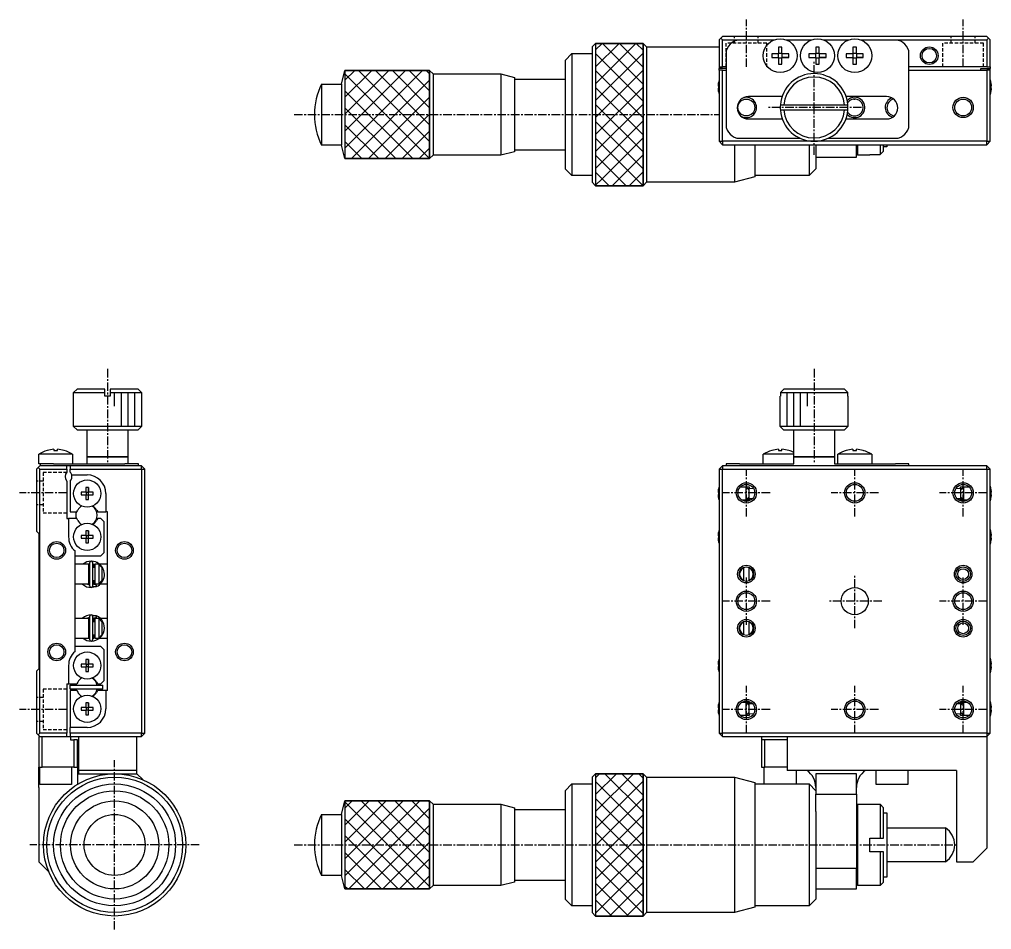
# Model space of a CAD drawing. Extents: x 512 to 818, y 63 to 277.
# Drawn here: x 511.8 to 655.3, y 142.8 to 277.2 of the extents above; entities that cross this region are included whole.
import ezdxf

# ---------------------------------------------------------------- set-up
doc = ezdxf.new("R2010")
doc.units = 0
doc.linetypes.add('CENTER', pattern=[2, 1.25, -0.25, 0.25, -0.25])
doc.linetypes.add('DASHED', pattern=[0.75, 0.5, -0.25])
doc.layers.get('0').update_dxf_attribs({"linetype": 'CONTINUOUS'})
doc.layers.add('CENTER', color=1, linetype='CENTER')

msp = doc.modelspace()

# ---------------------------------------------------------------- linework, layer by layer
at = {"color": 7, "linetype": 'CONTINUOUS'}
for p, q in [((615.4, 274.47), (615.15, 274.22)), ((615.15, 274.22), (615.15, 270.22)), ((615.4, 274.47), (615.65, 274.72)), ((615.65, 274.22), (615.4, 274.47)), ((654.65, 274.72), (615.65, 274.72)), ((615.65, 274.22), (623.3, 274.22)), ((615.65, 270.22), (615.65, 274.22)), ((623.17, 274.17), (618.15, 274.17)), ((625.01, 274.22), (628.8, 274.22)), ((628.67, 274.17), (625.13, 274.17)), ((630.51, 274.22), (634.3, 274.22)), ((634.17, 274.17), (630.63, 274.17)), ((636.01, 274.22), (654.65, 274.22)), ((641.15, 274.17), (636.13, 274.17)), ((654.9, 274.47), (654.65, 274.72)), ((654.9, 274.47), (654.65, 274.22)), ((654.65, 274.22), (654.65, 270.22)), ((655.15, 274.22), (654.9, 274.47)), ((655.15, 270.22), (655.15, 274.22)), ((596.4, 273.17), (596.9, 273.67)), ((596.4, 273.17), (596.4, 253.17)), ((603.9, 273.67), (604.4, 273.17)), ((604.4, 273.17), (604.4, 253.17)), ((604.4, 273.17), (615.15, 273.17)), ((623.89, 273.13), (623.89, 272.13)), ((624.41, 273.13), (623.89, 273.13)), ((624.41, 272.13), (624.41, 273.13)), ((629.39, 273.13), (629.39, 272.13)), ((629.91, 273.13), (629.39, 273.13)), ((629.91, 272.13), (629.91, 273.13)), ((634.89, 273.13), (634.89, 272.13)), ((635.41, 273.13), (634.89, 273.13)), ((635.41, 272.13), (635.41, 273.13)), ((592.4, 271.17), (593.4, 272.17)), ((593.4, 272.17), (593.4, 254.17)), ((593.4, 272.17), (596.4, 272.17)), ((616.15, 272.17), (616.15, 261.67)), ((622.89, 272.13), (622.89, 271.61)), ((623.89, 272.13), (622.89, 272.13)), ((622.89, 271.61), (623.89, 271.61)), ((622.89, 271.61), (623.85, 271.61)), ((623.85, 272.13), (623.85, 271.61)), ((623.85, 271.61), (623.89, 271.61)), ((624.41, 272.17), (623.89, 272.17)), ((623.89, 271.61), (623.89, 270.61)), ((623.89, 271.57), (624.41, 271.57)), ((625.41, 272.13), (624.41, 272.13)), ((624.41, 271.61), (625.41, 271.61)), ((624.41, 270.61), (624.41, 271.61)), ((624.41, 271.61), (624.45, 271.61)), ((624.45, 271.61), (624.45, 272.13)), ((625.41, 271.61), (624.45, 271.61)), ((625.41, 271.61), (625.41, 272.13)), ((628.39, 272.13), (628.39, 271.61)), ((629.39, 272.13), (628.39, 272.13)), ((628.39, 271.61), (629.39, 271.61)), ((628.39, 271.61), (629.35, 271.61)), ((629.35, 272.13), (629.35, 271.61)), ((629.35, 271.61), (629.39, 271.61)), ((629.91, 272.17), (629.39, 272.17)), ((629.39, 271.61), (629.39, 270.61)), ((629.39, 271.57), (629.91, 271.57)), ((630.91, 272.13), (629.91, 272.13)), ((629.91, 271.61), (630.91, 271.61)), ((629.91, 270.61), (629.91, 271.61)), ((629.91, 271.61), (629.95, 271.61)), ((629.95, 271.61), (629.95, 272.13)), ((630.91, 271.61), (629.95, 271.61)), ((630.91, 271.61), (630.91, 272.13)), ((633.89, 272.13), (633.89, 271.61)), ((634.89, 272.13), (633.89, 272.13)), ((633.89, 271.61), (634.89, 271.61)), ((633.89, 271.61), (634.85, 271.61)), ((634.85, 272.13), (634.85, 271.61)), ((634.85, 271.61), (634.89, 271.61)), ((635.41, 272.17), (634.89, 272.17)), ((634.89, 271.61), (634.89, 270.61)), ((634.89, 271.57), (635.41, 271.57)), ((636.41, 272.13), (635.41, 272.13)), ((635.41, 271.61), (636.41, 271.61)), ((635.41, 270.61), (635.41, 271.61)), ((635.41, 271.61), (635.45, 271.61)), ((635.45, 271.61), (635.45, 272.13)), ((636.41, 271.61), (635.45, 271.61)), ((636.41, 271.61), (636.41, 272.13)), ((643.15, 261.67), (643.15, 272.17)), ((592.4, 271.17), (592.4, 255.17)), ((615.15, 270.22), (615.65, 270.22)), ((615.15, 270.22), (615.15, 269.97)), ((616.15, 269.97), (615.15, 269.97)), ((615.15, 269.72), (615.15, 269.97)), ((616.15, 270.22), (615.65, 270.22)), ((623.89, 270.61), (624.41, 270.61)), ((629.39, 270.61), (629.91, 270.61)), ((634.89, 270.61), (635.41, 270.61)), ((654.65, 270.22), (643.15, 270.22)), ((653.75, 269.97), (655.15, 269.97)), ((653.75, 269.72), (653.75, 269.97)), ((654.65, 270.22), (655.15, 270.22)), ((655.15, 270.22), (655.15, 269.97)), ((655.15, 269.72), (655.15, 269.97)), ((559.4, 267.67), (559.9, 269.67)), ((572.4, 269.67), (572.9, 269.17)), ((572.9, 269.17), (572.9, 257.17)), ((572.9, 269.17), (582.9, 269.17)), ((582.9, 269.17), (582.9, 257.17)), ((582.9, 269.17), (584.9, 268.67)), ((584.9, 268.67), (584.9, 257.67)), ((584.9, 268.42), (592.4, 268.42)), ((615.15, 269.72), (615.15, 259.22)), ((615.65, 269.72), (615.15, 269.72)), ((615.65, 269.72), (616.15, 269.72)), ((615.65, 259.22), (615.65, 269.72)), ((643.15, 269.72), (654.65, 269.72)), ((654.65, 269.72), (654.65, 259.22)), ((655.15, 269.72), (654.65, 269.72)), ((655.15, 259.22), (655.15, 269.72)), ((556.42, 267.67), (556.42, 258.67)), ((556.42, 267.67), (559.4, 267.67)), ((559.4, 267.67), (559.4, 258.67)), ((615.08, 267.4), (614.96, 267.4)), ((614.96, 267.04), (615.08, 267.04)), ((615.08, 268.11), (615.08, 268.11)), ((615.08, 267.04), (615.08, 267.4)), ((655.23, 268.11), (655.22, 268.11)), ((655.22, 267.4), (655.22, 267.04)), ((655.34, 267.4), (655.22, 267.4)), ((655.22, 267.04), (655.34, 267.04)), ((615.08, 266.33), (615.08, 266.34)), ((624.42, 265.82), (619.45, 265.82)), ((639.85, 265.82), (633.89, 265.82)), ((655.22, 266.34), (655.23, 266.33)), ((624.17, 264.62), (624.67, 264.62)), ((624.67, 264.62), (633.64, 264.62)), ((633.64, 264.62), (634.14, 264.62)), ((624.67, 263.82), (624.17, 263.82)), ((633.64, 263.82), (624.67, 263.82)), ((634.14, 263.82), (633.64, 263.82)), ((619.45, 262.52), (624.45, 262.52)), ((633.86, 262.52), (639.85, 262.52)), ((559.4, 258.67), (556.42, 258.67)), ((559.9, 256.67), (559.4, 258.67)), ((615.15, 259.22), (615.65, 258.72)), ((615.15, 259.22), (615.65, 259.22)), ((629.15, 259.22), (615.65, 259.22)), ((615.65, 259.22), (615.65, 258.72)), ((615.65, 258.72), (654.65, 258.72)), ((617.4, 258.72), (617.4, 253.17)), ((618.15, 259.67), (627.08, 259.67)), ((620.4, 258.72), (620.4, 253.97)), ((628.4, 258.72), (628.4, 254.17)), ((654.65, 259.22), (629.15, 259.22)), ((629.4, 258.72), (629.4, 256.87)), ((631.23, 259.67), (641.15, 259.67)), ((635.4, 256.87), (635.4, 258.72)), ((635.6, 257.17), (635.6, 258.72)), ((638.9, 258.72), (638.9, 257.26)), ((639.4, 257.76), (639.4, 258.72)), ((639.9, 258.42), (639.4, 258.42)), ((639.9, 258.72), (639.9, 258.42)), ((654.65, 259.22), (655.15, 259.22)), ((654.65, 258.72), (655.15, 259.22)), ((654.65, 258.72), (654.65, 259.22)), ((572.9, 257.17), (572.4, 256.67)), ((582.9, 257.17), (572.9, 257.17)), ((584.9, 257.67), (582.9, 257.17)), ((592.4, 257.92), (584.9, 257.92)), ((629.4, 256.87), (635.4, 256.87)), ((629.4, 256.87), (629.4, 255.17)), ((635.6, 257.17), (635.4, 257.37)), ((637.4, 257.17), (635.6, 257.17)), ((637.4, 257.17), (637.4, 257.26)), ((637.4, 257.26), (638.9, 257.26)), ((638.9, 257.26), (639.4, 257.76)), ((593.4, 254.17), (592.4, 255.17)), ((596.4, 254.17), (593.4, 254.17)), ((628.4, 254.17), (620.4, 254.17)), ((629.4, 255.17), (628.4, 254.17)), ((596.9, 252.67), (596.4, 253.17)), ((604.4, 253.17), (603.9, 252.67)), ((617.4, 253.17), (604.4, 253.17)), ((620.4, 253.97), (617.4, 253.17)), ((519.85, 222.1), (520.35, 222.6)), ((524.45, 222.6), (520.35, 222.6)), ((524.45, 222.1), (524.45, 222.6)), ((529.35, 222.6), (525.25, 222.6)), ((525.25, 222.6), (525.25, 222.1)), ((529.35, 222.6), (529.85, 222.1)), ((624.67, 222.6), (624.17, 222.1)), ((633.64, 222.6), (624.67, 222.6)), ((634.14, 222.1), (633.64, 222.6)), ((519.85, 222.1), (524.45, 222.1)), ((519.85, 217.1), (519.85, 222.1)), ((524.45, 221.6), (524.45, 222.1)), ((525.25, 221.6), (524.45, 221.6)), ((525.25, 222.1), (529.85, 222.1)), ((525.25, 222.1), (525.25, 221.6)), ((529.85, 222.1), (529.85, 217.1)), ((624.17, 221.6), (624.15, 221.6)), ((624.15, 217.1), (624.15, 221.6)), ((624.17, 222.1), (634.14, 222.1)), ((624.17, 222.1), (624.17, 221.6)), ((634.14, 221.6), (634.14, 222.1)), ((634.15, 221.6), (634.14, 221.6)), ((634.15, 221.6), (634.15, 217.1)), ((529.85, 217.1), (519.85, 217.1)), ((520.35, 216.6), (519.85, 217.1)), ((529.85, 217.1), (529.35, 216.6)), ((634.15, 217.1), (624.15, 217.1)), ((624.65, 216.6), (624.15, 217.1)), ((634.15, 217.1), (633.65, 216.6)), ((520.35, 216.6), (529.35, 216.6)), ((521.85, 212.6), (521.85, 216.6)), ((527.85, 216.6), (527.85, 212.6)), ((624.65, 216.6), (633.65, 216.6)), ((626.15, 212.6), (626.15, 216.6)), ((632.15, 216.6), (632.15, 212.6)), ((519.7, 212.99), (514.7, 212.99)), ((514.7, 211.6), (514.7, 212.99)), ((515.94, 213.57), (515.94, 213.56)), ((516.94, 213.73), (516.94, 213.56)), ((516.94, 213.56), (517.46, 213.56)), ((517.46, 213.56), (517.46, 213.73)), ((518.46, 213.56), (518.46, 213.57)), ((519.7, 212.99), (519.7, 211.6)), ((527.85, 212.6), (521.85, 212.6)), ((521.85, 212.6), (527.85, 212.6)), ((521.85, 211.6), (521.85, 212.6)), ((527.85, 212.6), (527.85, 211.6)), ((626.15, 212.99), (621.65, 212.99)), ((621.65, 211.6), (621.65, 212.99)), ((622.89, 213.57), (622.89, 213.56)), ((622.89, 213.57), (622.89, 213.56)), ((623.89, 213.73), (623.89, 213.56)), ((623.89, 213.56), (624.41, 213.56)), ((624.41, 213.56), (624.41, 213.73)), ((625.41, 213.56), (625.42, 213.57)), ((625.41, 213.56), (625.42, 213.57)), ((632.15, 212.6), (626.15, 212.6)), ((626.15, 212.6), (632.15, 212.6)), ((626.15, 211.6), (626.15, 212.6)), ((632.15, 212.6), (632.15, 211.6)), ((637.65, 212.99), (632.65, 212.99)), ((632.65, 211.6), (632.65, 212.99)), ((633.89, 213.57), (633.89, 213.56)), ((633.89, 213.57), (633.89, 213.56)), ((634.89, 213.73), (634.89, 213.56)), ((634.89, 213.56), (635.41, 213.56)), ((635.41, 213.56), (635.41, 213.73)), ((636.41, 213.56), (636.42, 213.57)), ((636.41, 213.56), (636.42, 213.57)), ((637.65, 212.99), (637.65, 211.6)), ((514.6, 211.05), (514.35, 210.8)), ((514.85, 211.3), (514.6, 211.05)), ((514.6, 211.05), (514.85, 210.8)), ((514.9, 211.6), (514.7, 211.6)), ((518.85, 211.3), (514.85, 211.3)), ((514.9, 211.6), (514.9, 211.3)), ((516.9, 211.6), (514.9, 211.6)), ((516.9, 211.6), (518.27, 211.6)), ((518.27, 211.6), (527.4, 211.6)), ((519.35, 211.3), (518.85, 211.3)), ((518.85, 210.8), (518.85, 211.3)), ((529.85, 211.3), (519.35, 211.3)), ((519.35, 211.3), (519.35, 210.8)), ((529.4, 211.6), (527.4, 211.6)), ((529.4, 211.3), (529.4, 211.6)), ((529.85, 210.8), (529.85, 211.3)), ((529.85, 211.3), (530.35, 210.8)), ((615.15, 210.8), (615.65, 211.3)), ((654.65, 211.3), (615.65, 211.3)), ((615.65, 211.3), (615.65, 210.8)), ((618.15, 211.6), (616.15, 211.6)), ((616.15, 211.6), (616.15, 211.3)), ((618.15, 211.6), (623.08, 211.6)), ((623.08, 211.6), (625.23, 211.6)), ((625.23, 211.6), (626.15, 211.6)), ((632.15, 211.6), (634.08, 211.6)), ((634.08, 211.6), (636.23, 211.6)), ((636.23, 211.6), (641.15, 211.6)), ((643.15, 211.6), (641.15, 211.6)), ((643.15, 211.3), (643.15, 211.6)), ((654.65, 211.3), (655.15, 210.8)), ((654.65, 210.8), (654.65, 211.3)), ((514.35, 210.8), (514.35, 201.65)), ((514.85, 210.8), (518.85, 210.8)), ((514.85, 171.8), (514.85, 210.8)), ((518.85, 210.8), (518.85, 210.36)), ((519.35, 210.8), (529.85, 210.8)), ((519.35, 210.36), (519.35, 210.8)), ((519.57, 209.95), (521.85, 209.95)), ((529.85, 210.8), (529.85, 171.8)), ((529.85, 210.8), (530.35, 210.8)), ((530.35, 171.8), (530.35, 210.8)), ((615.15, 210.8), (615.15, 171.8)), ((615.15, 210.8), (615.65, 210.8)), ((615.65, 171.8), (615.65, 210.8)), ((615.65, 210.8), (654.65, 210.8)), ((654.65, 210.8), (655.15, 210.8)), ((654.65, 210.8), (654.65, 171.8)), ((655.15, 171.8), (655.15, 210.8)), ((518.85, 209.04), (518.85, 203.5)), ((519.35, 209.04), (519.35, 204.5)), ((521.67, 208.08), (521.67, 207.38)), ((522.03, 208.08), (521.67, 208.08)), ((522.03, 207.38), (522.03, 208.08)), ((522.03, 208.08), (522.03, 207.38)), ((615.08, 208.08), (615.08, 208.09)), ((615.08, 208.08), (615.08, 208.09)), ((618.29, 208.2), (619.05, 208.2)), ((619.05, 208.2), (619.05, 206.2)), ((619.05, 208.2), (619.25, 208)), ((619.55, 208.19), (619.55, 207.95)), ((650.75, 207.95), (650.75, 208.19)), ((651.05, 208), (651.25, 208.2)), ((651.25, 206.2), (651.25, 208.2)), ((651.25, 208.2), (652.02, 208.2)), ((655.23, 208.09), (655.22, 208.08)), ((655.23, 208.09), (655.22, 208.08)), ((520.96, 207.38), (520.96, 207.02)), ((521.67, 207.38), (520.96, 207.38)), ((520.96, 207.02), (521.67, 207.02)), ((521.68, 207.37), (521.67, 207.38)), ((521.68, 207.03), (521.67, 207.02)), ((521.67, 207.02), (521.67, 206.31)), ((521.68, 207.37), (521.68, 207.03)), ((522.02, 207.37), (521.68, 207.37)), ((521.68, 207.03), (522.02, 207.03)), ((522.02, 207.37), (522.03, 207.38)), ((522.02, 207.03), (522.02, 207.37)), ((522.02, 207.03), (522.03, 207.02)), ((522.73, 207.38), (522.03, 207.38)), ((522.03, 207.02), (522.73, 207.02)), ((522.03, 206.31), (522.03, 207.02)), ((522.03, 206.31), (522.03, 207.02)), ((522.73, 207.02), (522.73, 207.38)), ((524.6, 207.2), (524.6, 204.5)), ((615.08, 207.38), (614.96, 207.38)), ((614.96, 207.02), (615.08, 207.02)), ((615.08, 207.02), (615.08, 207.38)), ((619.25, 208), (619.55, 207.7)), ((619.55, 206.7), (619.25, 206.4)), ((619.33, 207.92), (619.55, 207.95)), ((619.55, 207.95), (620.19, 208)), ((619.55, 207.7), (619.55, 207.95)), ((619.55, 206.7), (619.55, 207.7)), ((619.55, 206.41), (619.55, 206.7)), ((650.12, 208), (650.75, 207.95)), ((650.75, 207.7), (651.05, 208)), ((650.75, 207.95), (650.75, 207.7)), ((650.75, 207.95), (650.97, 207.92)), ((650.75, 207.7), (650.75, 206.7)), ((650.75, 206.7), (650.75, 206.41)), ((651.05, 206.4), (650.75, 206.7)), ((655.22, 207.38), (655.22, 207.02)), ((655.34, 207.38), (655.22, 207.38)), ((655.22, 207.02), (655.34, 207.02)), ((521.67, 206.31), (522.03, 206.31)), ((615.08, 206.31), (615.08, 206.31)), ((615.08, 206.31), (615.08, 206.31)), ((619.05, 206.2), (618.56, 206.2)), ((619.25, 206.4), (619.05, 206.2)), ((619.55, 206.41), (619.28, 206.43)), ((619.55, 206.41), (619.55, 206.2)), ((620.02, 206.4), (619.55, 206.41)), ((650.75, 206.41), (650.29, 206.4)), ((651.02, 206.43), (650.75, 206.41)), ((650.75, 206.2), (650.75, 206.41)), ((651.25, 206.2), (651.05, 206.4)), ((651.25, 206.2), (651.25, 206.2)), ((651.75, 206.2), (651.25, 206.2)), ((655.22, 206.31), (655.23, 206.31)), ((655.22, 206.31), (655.23, 206.31)), ((519.35, 204.5), (520.3, 204.5)), ((520.3, 204.5), (520.45, 204.76)), ((523.25, 204.76), (523.4, 204.5)), ((523.4, 204.5), (524.6, 204.5)), ((524.85, 204.5), (524.6, 204.5)), ((524.85, 178.1), (524.85, 204.5)), ((518.85, 203.5), (519.1, 203.5)), ((519.1, 203.5), (519.1, 200.8)), ((520.3, 203.5), (519.1, 203.5)), ((520.45, 203.24), (520.3, 203.5)), ((523.4, 203.5), (523.25, 203.24)), ((523.85, 203.5), (523.4, 203.5)), ((523.85, 203.5), (524.35, 203)), ((524.35, 198.5), (524.35, 203)), ((514.7, 201.3), (514.35, 201.65)), ((514.7, 201.3), (514.7, 181.3)), ((520.96, 200.98), (520.96, 200.62)), ((521.67, 200.98), (520.96, 200.98)), ((521.67, 201.68), (521.67, 200.98)), ((522.03, 201.68), (521.67, 201.68)), ((521.68, 200.97), (521.67, 200.98)), ((521.68, 200.97), (521.68, 200.63)), ((522.02, 200.97), (521.68, 200.97)), ((522.02, 200.97), (522.03, 200.98)), ((522.02, 200.63), (522.02, 200.97)), ((522.03, 200.98), (522.03, 201.68)), ((522.03, 201.68), (522.03, 200.98)), ((522.73, 200.98), (522.03, 200.98)), ((522.73, 200.62), (522.73, 200.98)), ((615.08, 200.98), (614.96, 200.98)), ((615.08, 201.68), (615.08, 201.69)), ((615.08, 201.68), (615.08, 201.69)), ((615.08, 200.62), (615.08, 200.98)), ((655.23, 201.69), (655.22, 201.68)), ((655.23, 201.69), (655.22, 201.68)), ((655.22, 200.98), (655.22, 200.62)), ((655.34, 200.98), (655.22, 200.98)), ((520.96, 200.62), (521.67, 200.62)), ((521.68, 200.63), (521.67, 200.62)), ((521.67, 200.62), (521.67, 199.91)), ((521.67, 199.91), (522.03, 199.91)), ((521.68, 200.63), (522.02, 200.63)), ((522.02, 200.63), (522.03, 200.62)), ((522.03, 200.62), (522.73, 200.62)), ((522.03, 199.91), (522.03, 200.62)), ((522.03, 199.91), (522.03, 200.62)), ((614.96, 200.62), (615.08, 200.62)), ((615.08, 199.91), (615.08, 199.91)), ((615.08, 199.91), (615.08, 199.91)), ((655.22, 200.62), (655.34, 200.62)), ((655.22, 199.91), (655.23, 199.91)), ((655.22, 199.91), (655.23, 199.91)), ((520.05, 183.88), (520.05, 198.72)), ((524.35, 198.5), (523.85, 198)), ((520.05, 198), (523.85, 198)), ((520.05, 196.8), (522.05, 196.8)), ((522.05, 196.8), (522.05, 193.8)), ((522.25, 196.79), (522.05, 196.75)), ((522.25, 193.5), (522.25, 197)), ((522.65, 197), (522.65, 193.5)), ((523.05, 196.68), (522.65, 196.79)), ((522.85, 196.3), (522.85, 196.68)), ((523.05, 193.8), (523.05, 196.8)), ((523.05, 196.8), (523.55, 196.8)), ((523.16, 197.07), (523.22, 197.05)), ((523.22, 197.04), (523.23, 197.04)), ((523.55, 196.8), (523.55, 196.74)), ((523.55, 196.74), (523.55, 193.85)), ((524.05, 196.21), (523.55, 196.74)), ((523.64, 196.8), (523.64, 196.8)), ((523.64, 196.8), (523.64, 196.8)), ((523.64, 196.8), (524.85, 196.8)), ((522.05, 196.3), (522.25, 196.3)), ((522.65, 196.3), (523.05, 196.3)), ((524.05, 194.38), (524.05, 196.21)), ((618.75, 196.21), (618.75, 196.3)), ((618.75, 196.21), (618.75, 194.38)), ((619.55, 196.3), (619.55, 196.21)), ((619.55, 194.38), (619.55, 196.21)), ((522.05, 193.8), (520.05, 193.8)), ((521.91, 193.8), (522.02, 193.76)), ((522.02, 193.76), (522.25, 193.71)), ((522.25, 194.3), (522.05, 194.3)), ((523.05, 194.3), (522.65, 194.3)), ((522.85, 193.82), (522.85, 194.3)), ((523.55, 193.8), (523.05, 193.8)), ((523.06, 193.82), (523.08, 193.83)), ((523.16, 193.7), (523.1, 193.8)), ((523.55, 193.85), (524.05, 194.38)), ((523.55, 193.85), (523.55, 193.8)), ((524.85, 193.8), (523.75, 193.8)), ((523.75, 193.8), (523.75, 193.8)), ((618.75, 194.3), (618.75, 194.38)), ((619.55, 194.38), (619.55, 194.3)), ((523.17, 193.44), (522.48, 193.3)), ((523.23, 193.46), (523.16, 193.7)), ((523.22, 193.46), (523.22, 193.46)), ((523.23, 193.46), (523.22, 193.46)), ((520.05, 188.8), (522.05, 188.8)), ((522.03, 188.84), (521.91, 188.8)), ((522.25, 188.88), (522.03, 188.84)), ((522.05, 188.8), (522.05, 185.8)), ((522.05, 188.3), (522.25, 188.3)), ((522.25, 185.6), (522.25, 189.1)), ((522.48, 189.29), (523.16, 189.16)), ((522.65, 189.1), (522.65, 185.6)), ((522.65, 188.3), (523.05, 188.3)), ((522.85, 188.3), (522.85, 188.78)), ((523.05, 185.8), (523.05, 188.8)), ((523.05, 188.8), (523.55, 188.8)), ((523.08, 188.77), (523.06, 188.77)), ((523.16, 188.9), (523.1, 188.8)), ((523.23, 189.13), (523.16, 188.9)), ((523.22, 189.14), (523.22, 189.14)), ((523.55, 188.8), (523.55, 188.74)), ((524.05, 188.21), (523.55, 188.74)), ((523.55, 188.74), (523.55, 185.85)), ((523.75, 188.8), (523.75, 188.8)), ((523.75, 188.8), (524.85, 188.8)), ((524.05, 186.38), (524.05, 188.21)), ((618.75, 188.21), (618.75, 188.3)), ((618.75, 188.21), (618.75, 186.38)), ((619.55, 188.3), (619.55, 188.21)), ((619.55, 186.38), (619.55, 188.21)), ((522.05, 185.8), (520.05, 185.8)), ((522.25, 186.3), (522.05, 186.3)), ((522.05, 185.85), (522.25, 185.81)), ((523.05, 186.3), (522.65, 186.3)), ((522.65, 185.81), (523.05, 185.91)), ((522.85, 185.91), (522.85, 186.3)), ((523.55, 185.8), (523.05, 185.8)), ((523.22, 185.55), (523.16, 185.53)), ((523.22, 185.55), (523.23, 185.56)), ((523.55, 185.85), (524.05, 186.38)), ((523.55, 185.85), (523.55, 185.8)), ((524.85, 185.8), (523.64, 185.8)), ((618.75, 186.3), (618.75, 186.38)), ((619.55, 186.38), (619.55, 186.3)), ((523.85, 184.6), (520.05, 184.6)), ((523.85, 184.6), (524.35, 184.1)), ((524.35, 179.6), (524.35, 184.1)), ((521.67, 182.68), (521.67, 181.98)), ((522.03, 182.68), (521.67, 182.68)), ((522.03, 181.98), (522.03, 182.68)), ((522.03, 182.68), (522.03, 181.98)), ((615.08, 182.68), (615.08, 182.69)), ((615.08, 182.68), (615.08, 182.69)), ((655.23, 182.69), (655.22, 182.68)), ((655.23, 182.69), (655.22, 182.68)), ((514.35, 180.95), (514.7, 181.3)), ((514.35, 180.95), (514.35, 171.8)), ((519.1, 181.8), (519.1, 179.1)), ((520.96, 181.98), (520.96, 181.62)), ((521.67, 181.98), (520.96, 181.98)), ((520.96, 181.62), (521.67, 181.62)), ((521.68, 181.97), (521.67, 181.98)), ((521.68, 181.63), (521.67, 181.62)), ((521.67, 181.62), (521.67, 180.91)), ((521.67, 180.91), (522.03, 180.91)), ((521.68, 181.97), (521.68, 181.63)), ((522.02, 181.97), (521.68, 181.97)), ((521.68, 181.63), (522.02, 181.63)), ((522.02, 181.97), (522.03, 181.98)), ((522.02, 181.63), (522.02, 181.97)), ((522.02, 181.63), (522.03, 181.62)), ((522.73, 181.98), (522.03, 181.98)), ((522.03, 181.62), (522.73, 181.62)), ((522.03, 180.91), (522.03, 181.62)), ((522.03, 180.91), (522.03, 181.62)), ((522.73, 181.62), (522.73, 181.98)), ((615.08, 181.98), (614.96, 181.98)), ((614.96, 181.62), (615.08, 181.62)), ((615.08, 181.62), (615.08, 181.98)), ((615.08, 180.91), (615.08, 180.91)), ((615.08, 180.91), (615.08, 180.91)), ((655.22, 181.98), (655.22, 181.62)), ((655.34, 181.98), (655.22, 181.98)), ((655.22, 181.62), (655.34, 181.62)), ((655.22, 180.91), (655.23, 180.91)), ((655.22, 180.91), (655.23, 180.91)), ((524.35, 179.6), (523.85, 179.1)), ((518.85, 179.1), (519.1, 179.1)), ((518.85, 179.1), (518.85, 171.8)), ((519.1, 179.1), (520.3, 179.1)), ((519.35, 178.9), (524.15, 178.9)), ((519.35, 178.3), (519.35, 178.9)), ((524.15, 178.3), (519.35, 178.3)), ((520.3, 178.1), (519.35, 178.1)), ((519.35, 178.1), (519.35, 172.65)), ((520.45, 179.36), (520.3, 179.1)), ((520.3, 178.1), (520.45, 177.84)), ((523.4, 179.1), (523.25, 179.36)), ((523.25, 177.84), (523.4, 178.1)), ((523.4, 179.1), (523.85, 179.1)), ((524.6, 178.1), (523.4, 178.1)), ((524.15, 178.3), (524.15, 178.9)), ((524.85, 178.1), (524.6, 178.1)), ((524.6, 178.1), (524.6, 175.4)), ((520.96, 175.58), (520.96, 175.22)), ((521.67, 175.58), (520.96, 175.58)), ((520.96, 175.22), (521.67, 175.22)), ((521.67, 176.28), (521.67, 175.58)), ((522.03, 176.28), (521.67, 176.28)), ((521.68, 175.57), (521.67, 175.58)), ((521.68, 175.23), (521.67, 175.22)), ((521.67, 175.22), (521.67, 174.51)), ((521.68, 175.57), (521.68, 175.23)), ((522.02, 175.57), (521.68, 175.57)), ((521.68, 175.23), (522.02, 175.23)), ((522.02, 175.57), (522.03, 175.58)), ((522.02, 175.23), (522.02, 175.57)), ((522.02, 175.23), (522.03, 175.22)), ((522.03, 175.58), (522.03, 176.28)), ((522.03, 176.28), (522.03, 175.58)), ((522.73, 175.58), (522.03, 175.58)), ((522.03, 175.22), (522.73, 175.22)), ((522.03, 174.51), (522.03, 175.22)), ((522.03, 174.51), (522.03, 175.22)), ((522.73, 175.22), (522.73, 175.58)), ((615.08, 175.58), (614.96, 175.58)), ((614.96, 175.22), (615.08, 175.22)), ((615.08, 176.28), (615.08, 176.29)), ((615.08, 176.28), (615.08, 176.29)), ((615.08, 175.22), (615.08, 175.58)), ((618.56, 176.4), (619.05, 176.4)), ((619.05, 176.4), (619.05, 176.39)), ((619.05, 176.4), (619.25, 176.2)), ((619.05, 176.39), (619.05, 174.4)), ((619.25, 176.2), (619.55, 175.9)), ((619.28, 176.17), (619.55, 176.18)), ((619.55, 176.4), (619.55, 176.18)), ((619.55, 176.18), (620.02, 176.2)), ((619.55, 175.9), (619.55, 176.18)), ((619.55, 174.9), (619.55, 175.9)), ((650.29, 176.2), (650.75, 176.18)), ((650.75, 176.18), (650.75, 176.4)), ((650.75, 175.9), (651.05, 176.2)), ((650.75, 176.18), (650.75, 175.9)), ((650.75, 176.18), (651.02, 176.17)), ((650.75, 175.9), (650.75, 174.9)), ((651.05, 176.2), (651.25, 176.4)), ((651.25, 174.4), (651.25, 176.4)), ((651.25, 176.4), (651.75, 176.4)), ((655.23, 176.29), (655.22, 176.28)), ((655.23, 176.29), (655.22, 176.28)), ((655.22, 175.58), (655.22, 175.22)), ((655.34, 175.58), (655.22, 175.58)), ((655.22, 175.22), (655.34, 175.22)), ((521.67, 174.51), (522.03, 174.51)), ((615.08, 174.51), (615.08, 174.51)), ((615.08, 174.51), (615.08, 174.51)), ((619.05, 174.4), (618.29, 174.4)), ((619.25, 174.6), (619.05, 174.4)), ((619.55, 174.9), (619.25, 174.6)), ((619.55, 174.65), (619.33, 174.68)), ((619.55, 174.65), (619.55, 174.9)), ((619.55, 174.65), (619.55, 174.41)), ((620.19, 174.6), (619.55, 174.65)), ((650.75, 174.65), (650.12, 174.6)), ((650.75, 174.9), (650.75, 174.65)), ((651.05, 174.6), (650.75, 174.9)), ((650.97, 174.68), (650.75, 174.65)), ((650.75, 174.41), (650.75, 174.65)), ((651.25, 174.4), (651.05, 174.6)), ((652.02, 174.4), (651.25, 174.4)), ((655.22, 174.51), (655.23, 174.51)), ((655.22, 174.51), (655.23, 174.51)), ((521.85, 172.65), (519.35, 172.65)), ((519.35, 171.8), (519.35, 172.65)), ((514.35, 171.8), (514.6, 171.55)), ((514.85, 171.8), (514.6, 171.55)), ((514.6, 171.55), (514.85, 171.3)), ((514.7, 171.3), (514.7, 166.8)), ((514.85, 171.3), (514.7, 171.3)), ((518.85, 171.8), (514.85, 171.8)), ((514.85, 171.3), (518.85, 171.3)), ((515.2, 166.8), (515.2, 171.3)), ((518.85, 171.3), (518.85, 171.8)), ((518.85, 171.3), (519.35, 171.3)), ((529.85, 171.8), (519.35, 171.8)), ((519.35, 171.8), (519.35, 171.3)), ((519.35, 171.3), (529.85, 171.3)), ((519.4, 171.3), (519.4, 170.8)), ((519.4, 170.8), (519.9, 170.8)), ((519.9, 170.8), (519.9, 166.8)), ((520.4, 170.8), (519.9, 170.8)), ((520.4, 166.8), (520.4, 170.8)), ((520.55, 171.3), (520.55, 166.3)), ((529.15, 171.3), (529.15, 166.3)), ((529.85, 171.8), (530.35, 171.8)), ((529.85, 171.3), (530.35, 171.8)), ((529.85, 171.3), (529.85, 171.8)), ((615.15, 171.8), (615.65, 171.8)), ((615.65, 171.3), (615.15, 171.8)), ((615.65, 171.3), (615.65, 171.8)), ((654.65, 171.8), (615.65, 171.8)), ((615.65, 171.3), (654.65, 171.3)), ((621.4, 171.3), (621.4, 170.8)), ((621.4, 170.8), (621.4, 166.8)), ((621.9, 170.8), (621.4, 170.8)), ((625.15, 170.8), (621.9, 170.8)), ((621.9, 166.8), (621.9, 170.8)), ((625.15, 171.3), (625.15, 166.3)), ((654.65, 171.8), (654.65, 171.3)), ((654.65, 171.8), (655.15, 171.8)), ((655.15, 171.8), (654.65, 171.3)), ((654.65, 171.3), (654.65, 154.8)), ((514.7, 166.8), (515.2, 166.8)), ((514.7, 163.8), (514.7, 166.8)), ((514.85, 164.2), (514.85, 166.8)), ((519.9, 166.8), (515.2, 166.8)), ((519.55, 166.8), (519.55, 164.2)), ((519.9, 166.8), (520.4, 166.8)), ((520.4, 166.8), (520.4, 164.24)), ((621.4, 166.8), (621.9, 166.8)), ((621.8, 164.3), (621.8, 166.8)), ((625.15, 166.8), (621.9, 166.8)), ((520.4, 165.8), (525.9, 165.8)), ((529.15, 166.3), (520.55, 166.3)), ((520.55, 166.3), (520.55, 165.8)), ((525.9, 165.8), (529.2, 165.8)), ((529.15, 166.3), (529.15, 165.8)), ((529.2, 165.8), (530.06, 164.94)), ((596.4, 165.3), (596.9, 165.8)), ((596.4, 165.3), (596.4, 145.3)), ((603.9, 165.8), (604.4, 165.3)), ((604.4, 165.3), (604.4, 145.3)), ((604.4, 165.3), (617.4, 165.3)), ((617.4, 165.3), (617.4, 145.3)), ((617.4, 165.3), (620.4, 164.5)), ((650.15, 166.3), (625.15, 166.3)), ((626.5, 166.3), (626.5, 164.3)), ((635.4, 165.8), (629.4, 165.8)), ((629.4, 165.8), (629.4, 162.8)), ((635.4, 162.8), (635.4, 165.8)), ((638.3, 164.2), (638.3, 166.3)), ((643, 166.3), (643, 164.2)), ((650.15, 166.3), (650.15, 152.8)), ((514.7, 163.8), (514.7, 156.55)), ((519.55, 164.2), (514.85, 164.2)), ((592.4, 163.3), (593.4, 164.3)), ((593.4, 164.3), (593.4, 146.3)), ((593.4, 164.3), (596.4, 164.3)), ((620.4, 164.5), (620.4, 146.1)), ((620.4, 164.3), (628.4, 164.3)), ((628.4, 164.3), (628.4, 146.3)), ((628.4, 164.3), (629.4, 163.3)), ((640.65, 164.2), (638.3, 164.2)), ((643, 164.2), (640.65, 164.2)), ((592.4, 163.3), (592.4, 147.3)), ((629.4, 162.8), (635.4, 162.8)), ((629.4, 160.23), (629.4, 162.8)), ((635.4, 162.8), (635.4, 151.8)), ((559.4, 159.8), (559.9, 161.8)), ((572.4, 161.8), (572.9, 161.3)), ((572.9, 161.3), (572.9, 149.3)), ((572.9, 161.3), (582.9, 161.3)), ((582.9, 161.3), (582.9, 149.3)), ((582.9, 161.3), (584.9, 160.8)), ((584.9, 160.8), (584.9, 149.8)), ((635.4, 161.1), (635.6, 161.3)), ((635.6, 155.3), (635.6, 161.3)), ((635.6, 161.3), (638.9, 161.3)), ((638.9, 161.3), (638.9, 156.3)), ((638.9, 161.3), (639.4, 160.8)), ((639.4, 156.3), (639.4, 160.8)), ((556.42, 159.8), (556.42, 150.8)), ((556.42, 159.8), (559.4, 159.8)), ((559.4, 159.8), (559.4, 150.8)), ((584.9, 160.55), (592.4, 160.55)), ((629.4, 160.23), (629.4, 155.3)), ((639.4, 160.05), (639.9, 160.05)), ((639.9, 160.05), (639.9, 150.55)), ((514.7, 156.55), (514.7, 154.05)), ((639.9, 157.8), (648.56, 157.8)), ((648.56, 157.8), (648.56, 152.8)), ((629.4, 155.3), (629.4, 147.3)), ((635.6, 149.3), (635.6, 155.3)), ((637.4, 154.3), (637.4, 156.3)), ((637.4, 156.3), (638.9, 156.3)), ((638.9, 156.3), (639.4, 156.3)), ((514.7, 154.05), (514.7, 152.8)), ((638.9, 154.3), (637.4, 154.3)), ((638.9, 154.3), (638.9, 149.3)), ((639.4, 154.3), (638.9, 154.3)), ((639.4, 149.8), (639.4, 154.3)), ((654.65, 154.8), (652.65, 152.8)), ((516.18, 151.31), (514.7, 152.8)), ((648.56, 152.8), (639.9, 152.8)), ((650.15, 152.8), (652.65, 152.8)), ((559.4, 150.8), (556.42, 150.8)), ((559.9, 148.8), (559.4, 150.8)), ((635.4, 151.8), (629.4, 151.8)), ((635.4, 148.8), (635.4, 151.8)), ((572.9, 149.3), (572.4, 148.8)), ((582.9, 149.3), (572.9, 149.3)), ((584.9, 149.8), (582.9, 149.3)), ((592.4, 150.05), (584.9, 150.05)), ((635.6, 149.3), (635.4, 149.5)), ((638.9, 149.3), (635.6, 149.3)), ((639.4, 149.8), (638.9, 149.3)), ((639.9, 150.55), (639.4, 150.55)), ((629.4, 148.8), (635.4, 148.8)), ((593.4, 146.3), (592.4, 147.3)), ((629.4, 147.3), (628.4, 146.3)), ((596.4, 146.3), (593.4, 146.3)), ((596.9, 144.8), (596.4, 145.3)), ((604.4, 145.3), (603.9, 144.8)), ((617.4, 145.3), (604.4, 145.3)), ((620.4, 146.1), (617.4, 145.3)), ((628.4, 146.3), (620.4, 146.3))]:
    msp.add_line(p, q, dxfattribs=at)
at = {"color": 3, "linetype": 'DASHED'}
for p, q in [((617.4, 273.72), (617.4, 274.72)), ((620.9, 273.72), (620.9, 274.72)), ((649.4, 273.72), (649.4, 274.72)), ((652.9, 273.72), (652.9, 274.72)), ((622.15, 273.72), (616.15, 273.72)), ((616.15, 270.22), (616.15, 273.72)), ((622.15, 270.22), (622.15, 273.72)), ((654.15, 273.72), (648.15, 273.72)), ((648.15, 270.22), (648.15, 273.72)), ((654.15, 270.22), (654.15, 273.72)), ((515.35, 210.3), (515.35, 204.3)), ((518.85, 210.3), (515.35, 210.3)), ((515.35, 209.05), (514.35, 209.05)), ((515.35, 205.55), (514.35, 205.55)), ((518.85, 204.3), (515.35, 204.3)), ((515.35, 178.3), (515.35, 172.3)), ((518.85, 178.3), (515.35, 178.3)), ((515.35, 177.05), (514.35, 177.05)), ((515.35, 173.55), (514.35, 173.55)), ((518.85, 172.3), (515.35, 172.3))]:
    msp.add_line(p, q, dxfattribs=at)
at = {"color": 3, "linetype": 'CONTINUOUS'}
for p, q in [((597.85, 273.67), (596.9, 272.73)), ((600.35, 273.67), (596.9, 270.23)), ((602.85, 273.67), (596.9, 267.73)), ((596.9, 273.67), (596.9, 252.67)), ((596.9, 273.67), (603.9, 273.67)), ((603.9, 267.67), (597.9, 273.67)), ((603.9, 270.17), (600.4, 273.67)), ((603.9, 272.67), (602.9, 273.67)), ((603.9, 273.67), (603.9, 252.67)), ((603.9, 272.23), (596.9, 265.23)), ((603.9, 265.17), (596.9, 272.17)), ((561.35, 269.67), (559.9, 268.23)), ((563.85, 269.67), (559.9, 265.73)), ((566.35, 269.67), (559.9, 263.23)), ((568.85, 269.67), (559.9, 260.73)), ((571.35, 269.67), (559.9, 258.23)), ((559.9, 269.67), (559.9, 256.67)), ((559.9, 269.67), (572.4, 269.67)), ((572.4, 256.67), (559.9, 269.17)), ((572.4, 259.17), (561.9, 269.67)), ((572.4, 261.67), (564.4, 269.67)), ((572.4, 264.17), (566.9, 269.67)), ((572.4, 266.67), (569.4, 269.67)), ((572.4, 269.17), (571.9, 269.67)), ((572.4, 269.67), (572.4, 256.67)), ((603.9, 269.73), (596.9, 262.73)), ((603.9, 262.67), (596.9, 269.67)), ((572.4, 268.23), (560.85, 256.67)), ((603.9, 267.23), (596.9, 260.23)), ((603.9, 260.17), (596.9, 267.17)), ((569.9, 256.67), (559.9, 266.67)), ((572.4, 265.73), (563.35, 256.67)), ((619.01, 265.47), (619.15, 265.47)), ((635.01, 265.47), (635.15, 265.47)), ((651.01, 265.47), (651.15, 265.47)), ((567.4, 256.67), (559.9, 264.17)), ((603.9, 264.73), (596.9, 257.73)), ((603.9, 257.67), (596.9, 264.67)), ((572.4, 263.23), (565.85, 256.67)), ((564.9, 256.67), (559.9, 261.67)), ((603.9, 262.23), (596.9, 255.23)), ((603.9, 255.17), (596.9, 262.17)), ((572.4, 260.73), (568.35, 256.67)), ((603.9, 259.73), (597.87, 253.7)), ((562.4, 256.67), (559.9, 259.17)), ((602.87, 253.7), (596.9, 259.67)), ((572.4, 258.23), (570.85, 256.67)), ((600.37, 253.7), (596.9, 257.17)), ((603.9, 257.23), (600.37, 253.7)), ((572.4, 256.67), (559.9, 256.67)), ((597.87, 253.7), (596.9, 254.67)), ((603.9, 254.73), (602.87, 253.7)), ((597.87, 253.7), (596.9, 252.73)), ((603.9, 252.67), (596.9, 252.67)), ((598.9, 252.67), (597.87, 253.7)), ((600.37, 253.7), (599.35, 252.67)), ((601.4, 252.67), (600.37, 253.7)), ((602.87, 253.7), (601.85, 252.67)), ((603.9, 252.67), (602.87, 253.7)), ((525.85, 222.1), (525.85, 220.1)), ((526.85, 222.1), (526.85, 217.1)), ((527.85, 222.1), (527.85, 217.1)), ((528.85, 222.1), (528.85, 217.1)), ((625.15, 217.1), (625.15, 222.1)), ((626.15, 217.1), (626.15, 222.1)), ((627.15, 217.1), (627.15, 222.1)), ((628.15, 220.1), (628.15, 222.1)), ((619.08, 208.18), (619.55, 208.19)), ((650.75, 208.19), (651.25, 208.18)), ((651.01, 208.54), (651.15, 208.55)), ((619.55, 206.2), (619.06, 206.2)), ((651.25, 206.2), (650.75, 206.2)), ((619.06, 176.39), (619.55, 176.4)), ((650.75, 176.4), (651.25, 176.39)), ((619.55, 174.41), (619.06, 174.42)), ((651.23, 174.42), (650.75, 174.41)), ((597.47, 165.8), (596.9, 165.23)), ((599.97, 165.8), (596.9, 162.73)), ((602.47, 165.8), (596.9, 160.23)), ((596.9, 165.8), (596.9, 144.8)), ((596.9, 165.8), (603.9, 165.8)), ((603.9, 160.17), (598.27, 165.8)), ((603.9, 162.67), (600.77, 165.8)), ((603.9, 165.17), (603.27, 165.8)), ((603.9, 165.8), (603.9, 144.8)), ((603.9, 164.73), (596.9, 157.73)), ((603.9, 157.67), (596.9, 164.67)), ((603.9, 162.23), (596.9, 155.23)), ((603.9, 155.17), (596.9, 162.17)), ((560.97, 161.8), (559.9, 160.73)), ((563.47, 161.8), (559.9, 158.23)), ((565.97, 161.8), (559.9, 155.73)), ((568.47, 161.8), (559.9, 153.23)), ((570.97, 161.8), (559.9, 150.73)), ((559.9, 161.8), (559.9, 148.8)), ((559.9, 161.8), (572.4, 161.8)), ((572.4, 149.17), (559.9, 161.67)), ((572.4, 160.73), (560.47, 148.8)), ((572.4, 151.67), (562.27, 161.8)), ((572.4, 154.17), (564.77, 161.8)), ((572.4, 156.67), (567.27, 161.8)), ((572.4, 159.17), (569.77, 161.8)), ((572.4, 161.67), (572.27, 161.8)), ((572.4, 161.8), (572.4, 148.8)), ((603.9, 159.73), (596.9, 152.73)), ((603.9, 152.67), (596.9, 159.67)), ((570.27, 148.8), (559.9, 159.17)), ((572.4, 158.23), (562.97, 148.8)), ((567.77, 148.8), (559.9, 156.67)), ((603.9, 157.23), (596.9, 150.23)), ((603.9, 150.17), (596.9, 157.17)), ((572.4, 155.73), (565.47, 148.8)), ((565.27, 148.8), (559.9, 154.17)), ((603.9, 154.73), (596.9, 147.73)), ((603.9, 147.67), (596.9, 154.67)), ((572.4, 153.23), (567.97, 148.8)), ((603.9, 152.23), (596.9, 145.23)), ((603.9, 145.17), (596.9, 152.17)), ((562.77, 148.8), (559.9, 151.67)), ((572.4, 150.73), (570.47, 148.8)), ((601.77, 144.8), (596.9, 149.67)), ((603.9, 149.73), (598.97, 144.8)), ((560.27, 148.8), (559.9, 149.17)), ((572.4, 148.8), (559.9, 148.8)), ((599.27, 144.8), (596.9, 147.17)), ((603.9, 147.23), (601.47, 144.8)), ((603.9, 144.8), (596.9, 144.8))]:
    msp.add_line(p, q, dxfattribs=at)
at = {"color": 7, "linetype": 'CONTINUOUS'}
for points in [[(603.9, 273.67), (596.9, 273.67), (596.9, 252.67), (603.9, 252.67)], [(572.4, 269.67), (559.9, 269.67), (559.9, 256.67), (572.4, 256.67)], [(603.9, 165.8), (596.9, 165.8), (596.9, 144.8), (603.9, 144.8)], [(572.4, 161.8), (559.9, 161.8), (559.9, 148.8), (572.4, 148.8)]]:
    msp.add_lwpolyline(points, close=True, dxfattribs=at)
for points in [[(523.06, 196.68), (523.05, 196.68), (523.03, 196.69), (523.02, 196.69), (523, 196.69), (522.99, 196.7), (522.98, 196.7), (522.96, 196.7), (522.95, 196.7), (522.93, 196.7), (522.92, 196.7), (522.9, 196.7), (522.89, 196.69), (522.87, 196.69), (522.86, 196.69), (522.84, 196.68), (522.83, 196.68), (522.82, 196.67), (522.8, 196.66), (522.79, 196.65), (522.78, 196.65), (522.77, 196.64), (522.76, 196.63), (522.75, 196.62), (522.74, 196.61), (522.73, 196.6), (522.72, 196.58), (522.71, 196.57), (522.7, 196.56), (522.69, 196.55), (522.69, 196.53), (522.68, 196.52), (522.67, 196.51), (522.67, 196.49), (522.67, 196.48), (522.66, 196.46), (522.66, 196.45), (522.66, 196.44), (522.66, 196.42), (522.65, 196.41), (522.65, 196.4)], [(522.65, 194.1), (522.66, 194.09), (522.66, 194.07), (522.66, 194.06), (522.66, 194.04), (522.66, 194.03), (522.67, 194.02), (522.67, 194), (522.68, 193.99), (522.68, 193.97), (522.69, 193.96), (522.7, 193.95), (522.7, 193.94), (522.71, 193.92), (522.72, 193.91), (522.73, 193.9), (522.74, 193.89), (522.75, 193.88), (522.76, 193.87), (522.77, 193.86), (522.79, 193.85), (522.8, 193.84), (522.81, 193.84), (522.82, 193.83), (522.84, 193.82), (522.85, 193.82), (522.87, 193.81), (522.88, 193.81), (522.89, 193.81), (522.91, 193.8), (522.92, 193.8), (522.94, 193.8), (522.95, 193.8), (522.97, 193.8), (522.98, 193.8), (523, 193.81), (523.01, 193.81), (523.03, 193.81), (523.04, 193.82), (523.05, 193.82), (523.06, 193.83)], [(523.09, 193.8), (523.1, 193.79), (523.1, 193.78), (523.11, 193.77), (523.12, 193.76), (523.12, 193.75), (523.13, 193.73), (523.14, 193.72), (523.14, 193.71), (523.15, 193.69), (523.16, 193.68), (523.16, 193.66), (523.17, 193.65), (523.18, 193.63), (523.18, 193.61), (523.19, 193.6), (523.19, 193.59), (523.2, 193.57), (523.2, 193.56), (523.21, 193.54), (523.21, 193.53), (523.21, 193.52), (523.22, 193.51), (523.22, 193.5), (523.22, 193.49), (523.22, 193.48), (523.22, 193.47), (523.22, 193.47), (523.22, 193.46)], [(523.22, 193.46), (523.19, 193.44), (523.16, 193.43), (523.12, 193.42), (523.09, 193.42), (523.05, 193.41), (523.02, 193.41), (522.99, 193.4), (522.95, 193.4), (522.92, 193.4), (522.88, 193.41), (522.85, 193.41), (522.82, 193.42), (522.78, 193.42), (522.75, 193.43), (522.72, 193.44), (522.68, 193.46), (522.65, 193.47)], [(523.22, 193.46), (523.22, 193.46), (523.22, 193.46)], [(522.65, 189.13), (522.66, 189.13), (522.7, 189.15), (522.73, 189.16), (522.76, 189.17), (522.79, 189.18), (522.83, 189.18), (522.86, 189.19), (522.9, 189.19), (522.93, 189.19), (522.97, 189.19), (523, 189.19), (523.03, 189.19), (523.07, 189.18), (523.1, 189.18), (523.14, 189.17), (523.17, 189.16), (523.2, 189.15), (523.22, 189.14)], [(523.06, 188.77), (523.05, 188.78), (523.03, 188.78), (523.02, 188.79), (523, 188.79), (522.99, 188.79), (522.98, 188.79), (522.96, 188.79), (522.95, 188.79), (522.93, 188.79), (522.92, 188.79), (522.9, 188.79), (522.89, 188.79), (522.87, 188.78), (522.86, 188.78), (522.84, 188.77), (522.83, 188.77), (522.82, 188.76), (522.8, 188.76), (522.79, 188.75), (522.78, 188.74), (522.77, 188.73), (522.76, 188.72), (522.75, 188.71), (522.74, 188.7), (522.73, 188.69), (522.72, 188.68), (522.71, 188.67), (522.7, 188.65), (522.69, 188.64), (522.69, 188.63), (522.68, 188.61), (522.67, 188.6), (522.67, 188.59), (522.67, 188.57), (522.66, 188.56), (522.66, 188.54), (522.66, 188.53), (522.66, 188.51), (522.65, 188.5), (522.65, 188.49)], [(523.09, 188.8), (523.1, 188.81), (523.1, 188.82), (523.11, 188.83), (523.12, 188.84), (523.12, 188.85), (523.13, 188.86), (523.14, 188.88), (523.14, 188.89), (523.15, 188.91), (523.16, 188.92), (523.16, 188.94), (523.17, 188.95), (523.18, 188.97), (523.18, 188.98), (523.19, 189), (523.19, 189.01), (523.2, 189.03), (523.2, 189.04), (523.21, 189.05), (523.21, 189.07), (523.21, 189.08), (523.22, 189.09), (523.22, 189.1), (523.22, 189.11), (523.22, 189.12), (523.22, 189.12), (523.22, 189.13), (523.22, 189.13)], [(523.22, 189.13), (523.22, 189.14), (523.22, 189.14)], [(522.65, 186.2), (522.66, 186.18), (522.66, 186.17), (522.66, 186.15), (522.66, 186.14), (522.66, 186.12), (522.67, 186.11), (522.67, 186.1), (522.68, 186.08), (522.68, 186.07), (522.69, 186.06), (522.7, 186.04), (522.7, 186.03), (522.71, 186.02), (522.72, 186.01), (522.73, 185.99), (522.74, 185.98), (522.75, 185.97), (522.76, 185.96), (522.77, 185.95), (522.79, 185.95), (522.8, 185.94), (522.81, 185.93), (522.82, 185.92), (522.84, 185.92), (522.85, 185.91), (522.87, 185.91), (522.88, 185.9), (522.89, 185.9), (522.91, 185.9), (522.92, 185.9), (522.94, 185.9), (522.95, 185.9), (522.97, 185.9), (522.98, 185.9), (523, 185.9), (523.01, 185.9), (523.03, 185.91), (523.04, 185.91), (523.05, 185.92), (523.06, 185.92)]]:
    msp.add_lwpolyline(points, dxfattribs=at)
for centre, radius in [((624.15, 271.87), 2.5), ((629.65, 271.87), 2.5), ((635.15, 271.87), 2.5), ((646.15, 271.87), 1.07), ((619.15, 264.22), 1.25), ((651.15, 264.22), 1.25), ((521.85, 207.2), 2), ((619.15, 207.3), 1.25), ((635.15, 207.3), 1.25), ((651.15, 207.3), 1.25), ((521.85, 200.8), 2), ((517.35, 198.8), 1.07), ((527.35, 198.8), 1.07), ((619.15, 195.3), 1.07), ((651.15, 195.3), 1.07), ((651.15, 195.3), 0.8), ((619.15, 191.3), 1.25), ((635.15, 191.3), 2), ((651.15, 191.3), 1.25), ((619.15, 187.3), 1.07), ((651.15, 187.3), 1.07), ((651.15, 187.3), 0.8), ((517.35, 183.8), 1.07), ((521.85, 181.8), 2), ((527.35, 183.8), 1.07), ((521.85, 175.4), 2), ((619.15, 175.3), 1.25), ((635.15, 175.3), 1.25), ((651.15, 175.3), 1.25), ((525.9, 155.3), 10.5), ((525.9, 155.3), 10), ((525.9, 155.3), 9), ((525.9, 155.3), 8), ((525.9, 155.3), 6.5), ((525.9, 155.3), 4.5)]:
    msp.add_circle(centre, radius, dxfattribs=at)
at = {"color": 3, "linetype": 'CONTINUOUS'}
for centre, radius in [((646.15, 271.87), 1.3), ((651.15, 264.22), 1.5), ((619.15, 207.3), 1.5), ((635.15, 207.3), 1.5), ((651.15, 207.3), 1.5), ((517.35, 198.8), 1.3), ((527.35, 198.8), 1.3), ((619.15, 195.3), 1.3), ((651.15, 195.3), 1.3), ((619.15, 191.3), 1.5), ((651.15, 191.3), 1.5), ((619.15, 187.3), 1.3), ((651.15, 187.3), 1.3), ((517.35, 183.8), 1.3), ((527.35, 183.8), 1.3), ((619.15, 175.3), 1.5), ((635.15, 175.3), 1.5), ((651.15, 175.3), 1.5)]:
    msp.add_circle(centre, radius, dxfattribs=at)
at = {"color": 7, "linetype": 'CONTINUOUS'}
for centre, radius, start, end in [((618.15, 272.17), 2, 90, 180), ((641.15, 272.17), 2, 0, 90), ((618.15, 267.22), 3.2, 159.6359, 163.8775), ((629.15, 264.22), 5, 4.5886, 175.4114), ((629.15, 264.22), 4.5, 5.0997, 174.9003), ((652.15, 267.22), 3.2, 16.1225, 20.3641), ((565.9, 263.17), 10.5, 154.6231, 180), ((618.15, 267.22), 3.19, 163.8933, 176.7703), ((618.15, 267.22), 3.19, 183.2297, 196.1067), ((652.15, 267.22), 3.19, 3.2297, 16.1067), ((652.15, 267.22), 3.19, 343.8933, 356.7703), ((618.15, 267.22), 3.2, 196.1225, 200.3641), ((619.45, 264.17), 1.65, 90, 270), ((635.15, 264.22), 1.25, 0, 146.8771), ((639.85, 264.17), 1.65, 270, 90), ((652.15, 267.22), 3.2, 339.6359, 343.8775), ((629.15, 264.22), 5, 175.4114, 184.5886), ((635.15, 264.22), 1.25, 213.1229, 0), ((629.15, 264.22), 5, 355.4114, 4.5886), ((641.15, 264.22), 1.25, 101.6258, 262.7794), ((565.9, 263.17), 10.5, 180, 205.3769), ((629.15, 264.22), 5, 184.5886, 355.4114), ((629.15, 264.22), 4.5, 185.0997, 354.9003), ((618.15, 261.67), 2, 180, 270), ((641.15, 261.67), 2, 270, 0), ((517.2, 209.25), 4.5, 106.2858, 123.749), ((517.2, 209.25), 4.49, 93.3178, 106.2694), ((517.2, 209.25), 4.49, 73.7306, 86.6822), ((517.2, 209.25), 4.5, 56.251, 73.7142), ((624.15, 209.25), 4.5, 106.2858, 123.749), ((624.15, 209.25), 4.49, 93.3178, 106.2694), ((624.15, 209.25), 4.49, 73.7306, 86.6822), ((624.15, 209.25), 4.5, 63.6122, 73.7142), ((635.15, 209.25), 4.5, 106.2858, 123.749), ((635.15, 209.25), 4.49, 93.3178, 106.2694), ((635.15, 209.25), 4.49, 73.7306, 86.6822), ((635.15, 209.25), 4.5, 56.251, 73.7142), ((519.6, 209.7), 1, 138.5904, 221.4096), ((518.6, 209.7), 1, 14.4775, 41.4096), ((518.6, 209.7), 1, 318.5904, 14.4775), ((521.85, 207.2), 2.75, 0, 90), ((618.15, 207.2), 3.19, 163.8933, 176.7703), ((618.15, 207.2), 3.2, 159.6359, 163.8775), ((652.15, 207.2), 3.2, 16.1225, 20.3641), ((652.15, 207.2), 3.19, 3.2297, 16.1067), ((618.15, 207.2), 3.19, 183.2297, 196.1067), ((652.15, 207.2), 3.19, 343.8933, 356.7703), ((521.96, 203.88), 1.75, 121.8815, 150), ((521.75, 204), 1.59, 302.1594, 57.8407), ((521.73, 203.88), 1.75, 30, 58.1185), ((618.15, 207.2), 3.2, 196.1225, 200.3641), ((652.15, 207.2), 3.2, 339.6359, 343.8775), ((521.75, 204), 1.59, 161.6415, 180), ((521.75, 204), 1.59, 180, 198.3584), ((521.96, 204.11), 1.75, 210, 238.1185), ((521.73, 204.11), 1.75, 301.8815, 330), ((618.15, 200.8), 3.19, 163.8933, 176.7703), ((618.15, 200.8), 3.2, 159.6359, 163.8775), ((652.15, 200.8), 3.2, 16.1225, 20.3641), ((652.15, 200.8), 3.19, 3.2297, 16.1067), ((521.85, 200.8), 2.75, 180, 229.1148), ((618.15, 200.8), 3.19, 183.2297, 196.1067), ((618.15, 200.8), 3.2, 196.1225, 200.3641), ((652.15, 200.8), 3.2, 339.6359, 343.8775), ((652.15, 200.8), 3.19, 343.8933, 356.7703), ((522.45, 195.25), 1.95, 90.8194, 127.4662), ((522.45, 197), 0.2, 0, 180), ((522.45, 195.25), 1.95, 54.5312, 89.1921), ((522.45, 195.25), 1.95, 293.0583, 54.4726), ((619.15, 195.3), 1, 113.5782, 246.4218), ((619.15, 195.3), 1, 293.5782, 66.4218), ((522.46, 195.26), 1.95, 228.2681, 269.1569), ((522.45, 193.5), 0.2, 180, 0), ((522.46, 187.34), 1.95, 90.8498, 131.7242), ((522.45, 189.1), 0.2, 0, 180), ((522.45, 187.35), 1.95, 270.8029, 66.9294), ((619.15, 187.3), 1, 113.5782, 246.4218), ((619.15, 187.3), 1, 293.5782, 66.4218), ((522.45, 187.34), 1.94, 232.5133, 269.2944), ((522.45, 185.6), 0.2, 180, 0), ((521.85, 181.8), 2.75, 130.8852, 180), ((618.15, 181.8), 3.19, 163.8933, 176.7703), ((618.15, 181.8), 3.2, 159.6359, 163.8775), ((652.15, 181.8), 3.2, 16.1225, 20.3641), ((652.15, 181.8), 3.19, 3.2297, 16.1067), ((618.15, 181.8), 3.19, 183.2297, 196.1067), ((618.15, 181.8), 3.2, 196.1225, 200.3641), ((652.15, 181.8), 3.2, 339.6359, 343.8775), ((652.15, 181.8), 3.19, 343.8933, 356.7703), ((521.96, 178.48), 1.75, 121.8815, 150), ((521.75, 178.6), 1.59, 10.893, 57.8406), ((521.73, 178.48), 1.75, 30, 58.1185), ((521.75, 178.6), 1.59, 161.6416, 169.107), ((521.75, 178.6), 1.59, 190.8931, 198.3585), ((521.75, 178.6), 1.59, 302.1593, 349.1069), ((521.96, 178.71), 1.75, 210, 238.1185), ((521.73, 178.71), 1.75, 301.8815, 330), ((618.15, 175.4), 3.2, 159.6359, 163.8775), ((652.15, 175.4), 3.2, 16.1225, 20.3641), ((521.85, 175.4), 2.75, 270, 0), ((618.15, 175.4), 3.19, 163.8933, 176.7703), ((618.15, 175.4), 3.19, 183.2297, 196.1067), ((652.15, 175.4), 3.19, 3.2297, 16.1067), ((652.15, 175.4), 3.19, 343.8933, 356.7703), ((618.15, 175.4), 3.2, 196.1225, 200.3641), ((652.15, 175.4), 3.2, 339.6359, 343.8775), ((626.4, 163.8), 3, 0, 56.4427), ((638.4, 163.8), 3, 123.5573, 180), ((565.9, 155.3), 10.5, 154.6231, 180), ((646.9, 155.3), 3, 0, 56.4427), ((565.9, 155.3), 10.5, 180, 205.3769), ((646.9, 155.3), 3, 303.5573, 0)]:
    msp.add_arc(centre, radius, start, end, dxfattribs=at)
at = {"color": 3, "linetype": 'CONTINUOUS'}
for centre, start, end in [((619.15, 264.22), 235.9253, 90), ((619.15, 264.22), 90, 104.9548), ((635.15, 264.22), 90, 138.1897), ((635.15, 264.22), 222.5988, 90), ((641.15, 264.22), 109.6619, 253.9872)]:
    msp.add_arc(centre, 1.5, start, end, dxfattribs=at)
at = {"layer": 'CENTER', "color": 1, "linetype": 'CENTER'}
for p, q in [((619.15, 270.22), (619.15, 277.22)), ((651.15, 270.22), (651.15, 277.22)), ((629.15, 257.22), (629.15, 271.22)), ((636.15, 264.22), (622.15, 264.22)), ((552.4, 263.17), (615.15, 263.17)), ((524.85, 225.6), (524.85, 211.6)), ((629.15, 225.6), (629.15, 211.6)), ((619.15, 203.8), (619.15, 210.8)), ((635.15, 203.8), (635.15, 210.8)), ((651.15, 203.8), (651.15, 210.8)), ((518.85, 207.3), (511.85, 207.3)), ((622.65, 207.3), (615.65, 207.3)), ((638.65, 207.3), (631.65, 207.3)), ((654.65, 207.3), (647.65, 207.3)), ((635.15, 187.3), (635.15, 195.3)), ((619.15, 187.8), (619.15, 194.8)), ((651.15, 187.8), (651.15, 194.8)), ((622.65, 191.3), (615.65, 191.3)), ((639.15, 191.3), (631.15, 191.3)), ((654.65, 191.3), (647.65, 191.3)), ((619.15, 171.8), (619.15, 178.8)), ((635.15, 171.8), (635.15, 178.8)), ((651.15, 171.8), (651.15, 178.8)), ((518.85, 175.3), (511.85, 175.3)), ((622.65, 175.3), (615.65, 175.3)), ((638.65, 175.3), (631.65, 175.3)), ((654.65, 175.3), (647.65, 175.3)), ((525.9, 142.8), (525.9, 167.8)), ((538.4, 155.3), (513.4, 155.3)), ((552.4, 155.3), (650.15, 155.3))]:
    msp.add_line(p, q, dxfattribs=at)

doc.saveas('drawing.dxf')
